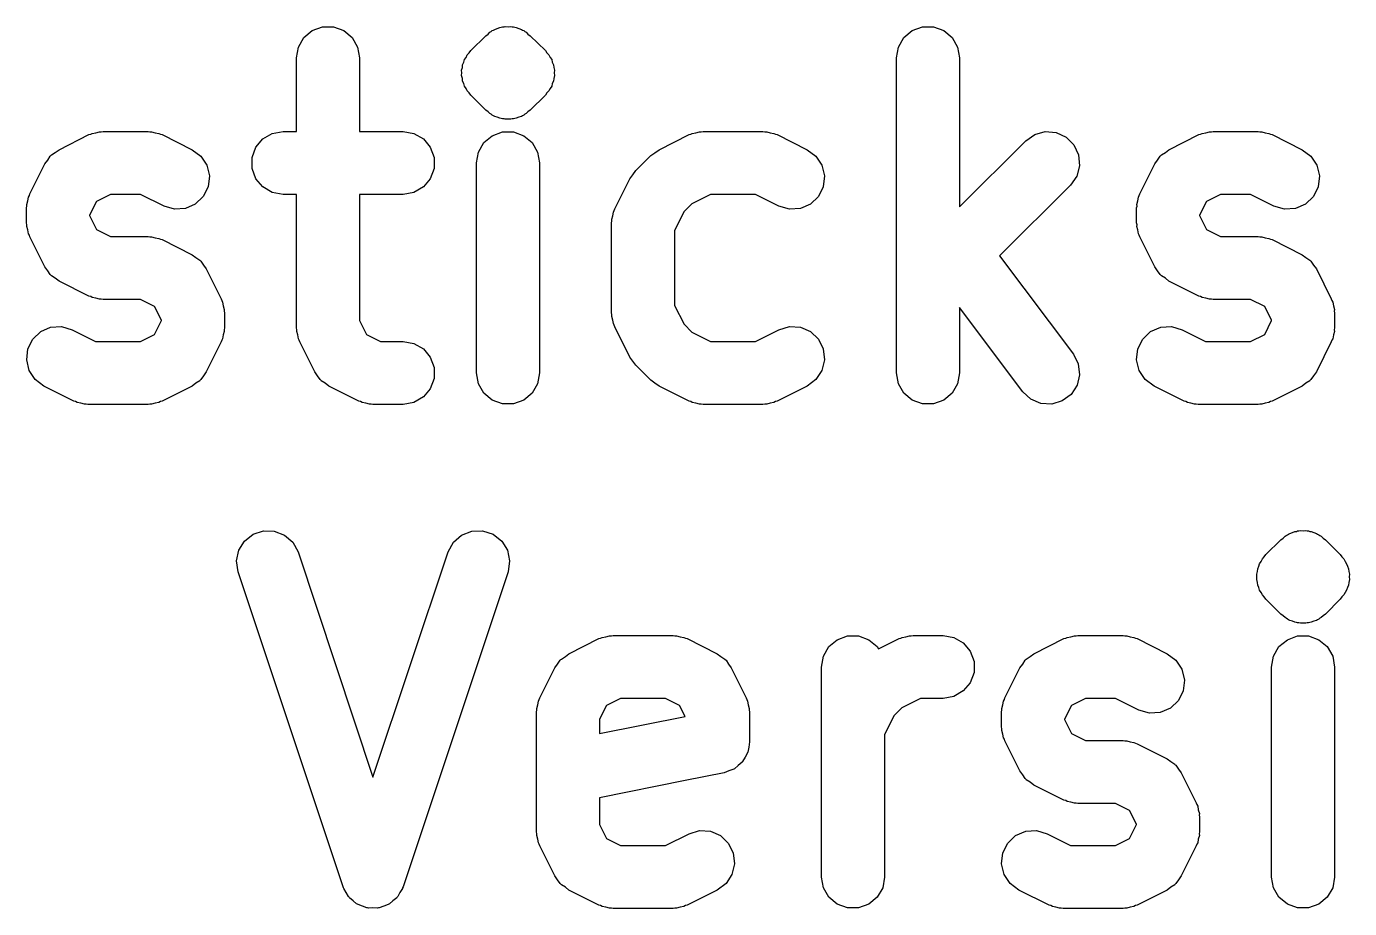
# Model space of a CAD drawing. Extents: x 94.7 to 182.4, y -163.6 to -70.2.
# Drawn here: x 129.16 to 135.46, y -155.73 to -151.53 of the extents above; entities that cross this region are included whole.
import ezdxf

# ---------------------------------------------------------------- set-up
doc = ezdxf.new("R2010")
doc.units = 0
doc.header["$MEASUREMENT"] = 0
doc.layers.add('BLACK', color=7, linetype='CONTINUOUS')

msp = doc.modelspace()

# ---------------------------------------------------------------- linework, layer by layer
at = {"layer": 'Black'}
for p, q in [((130.485, -151.582), (130.525, -151.549)), ((130.525, -151.549), (130.574, -151.531)), ((130.574, -151.531), (130.626, -151.531)), ((130.626, -151.531), (130.675, -151.549)), ((130.675, -151.549), (130.715, -151.582)), ((131.28, -151.644), (131.351, -151.573)), ((131.351, -151.573), (131.362, -151.565)), ((131.362, -151.565), (131.371, -151.556)), ((131.371, -151.556), (131.377, -151.553)), ((131.377, -151.553), (131.382, -151.549)), ((131.382, -151.549), (131.388, -151.546)), ((131.388, -151.546), (131.394, -151.543)), ((131.394, -151.543), (131.406, -151.539)), ((131.406, -151.539), (131.418, -151.534)), ((131.418, -151.534), (131.425, -151.533)), ((131.425, -151.533), (131.431, -151.531)), ((131.431, -151.531), (131.438, -151.531)), ((131.438, -151.531), (131.444, -151.529)), ((131.444, -151.529), (131.457, -151.53)), ((131.457, -151.53), (131.47, -151.529)), ((131.47, -151.529), (131.477, -151.531)), ((131.477, -151.531), (131.483, -151.531)), ((131.483, -151.531), (131.489, -151.533)), ((131.489, -151.533), (131.496, -151.534)), ((131.496, -151.534), (131.508, -151.539)), ((131.508, -151.539), (131.521, -151.543)), ((131.521, -151.543), (131.526, -151.546)), ((131.526, -151.546), (131.532, -151.549)), ((131.532, -151.549), (131.537, -151.553)), ((131.537, -151.553), (131.543, -151.556)), ((131.543, -151.556), (131.552, -151.565)), ((131.552, -151.565), (131.563, -151.573)), ((131.563, -151.573), (131.635, -151.644)), ((133.342, -151.582), (133.382, -151.549)), ((133.382, -151.549), (133.431, -151.531)), ((133.431, -151.531), (133.483, -151.531)), ((133.483, -151.531), (133.532, -151.549)), ((133.532, -151.549), (133.572, -151.582)), ((130.45, -151.679), (130.459, -151.627)), ((130.459, -151.627), (130.485, -151.582)), ((130.715, -151.582), (130.741, -151.627)), ((130.741, -151.627), (130.75, -151.679)), ((133.307, -151.679), (133.316, -151.627)), ((133.316, -151.627), (133.342, -151.582)), ((133.572, -151.582), (133.598, -151.627)), ((133.598, -151.627), (133.607, -151.679)), ((130.45, -152.029), (130.45, -151.679)), ((130.75, -151.679), (130.75, -152.029)), ((131.241, -151.711), (131.246, -151.699)), ((131.246, -151.699), (131.25, -151.687)), ((131.25, -151.687), (131.257, -151.676)), ((131.257, -151.676), (131.263, -151.664)), ((131.263, -151.664), (131.272, -151.655)), ((131.272, -151.655), (131.28, -151.644)), ((131.635, -151.644), (131.642, -151.655)), ((131.642, -151.655), (131.651, -151.664)), ((131.651, -151.664), (131.657, -151.676)), ((131.657, -151.676), (131.665, -151.687)), ((131.665, -151.687), (131.668, -151.699)), ((131.668, -151.699), (131.673, -151.711)), ((133.307, -153.179), (133.307, -151.679)), ((133.607, -151.679), (133.607, -152.388)), ((131.236, -151.737), (131.24, -151.724)), ((131.237, -151.75), (131.236, -151.737)), ((131.236, -151.763), (131.237, -151.75)), ((131.24, -151.776), (131.236, -151.763)), ((131.24, -151.724), (131.241, -151.711)), ((131.673, -151.711), (131.675, -151.724)), ((131.675, -151.724), (131.678, -151.737)), ((131.678, -151.763), (131.675, -151.776)), ((131.678, -151.737), (131.677, -151.75)), ((131.677, -151.75), (131.678, -151.763)), ((131.241, -151.789), (131.24, -151.776)), ((131.246, -151.801), (131.241, -151.789)), ((131.25, -151.813), (131.246, -151.801)), ((131.257, -151.824), (131.25, -151.813)), ((131.263, -151.836), (131.257, -151.824)), ((131.657, -151.824), (131.651, -151.836)), ((131.665, -151.813), (131.657, -151.824)), ((131.668, -151.801), (131.665, -151.813)), ((131.673, -151.789), (131.668, -151.801)), ((131.675, -151.776), (131.673, -151.789)), ((131.272, -151.845), (131.263, -151.836)), ((131.28, -151.856), (131.272, -151.845)), ((131.351, -151.927), (131.28, -151.856)), ((131.635, -151.856), (131.563, -151.927)), ((131.642, -151.845), (131.635, -151.856)), ((131.651, -151.836), (131.642, -151.845)), ((131.362, -151.935), (131.351, -151.927)), ((131.371, -151.944), (131.362, -151.935)), ((131.377, -151.947), (131.371, -151.944)), ((131.382, -151.951), (131.377, -151.947)), ((131.388, -151.954), (131.382, -151.951)), ((131.394, -151.957), (131.388, -151.954)), ((131.526, -151.954), (131.521, -151.957)), ((131.532, -151.951), (131.526, -151.954)), ((131.537, -151.947), (131.532, -151.951)), ((131.543, -151.944), (131.537, -151.947)), ((131.552, -151.935), (131.543, -151.944)), ((131.563, -151.927), (131.552, -151.935)), ((131.406, -151.961), (131.394, -151.957)), ((131.418, -151.966), (131.406, -151.961)), ((131.425, -151.967), (131.418, -151.966)), ((131.431, -151.969), (131.425, -151.967)), ((131.438, -151.969), (131.431, -151.969)), ((131.444, -151.971), (131.438, -151.969)), ((131.457, -151.97), (131.444, -151.971)), ((131.47, -151.971), (131.457, -151.97)), ((131.477, -151.969), (131.47, -151.971)), ((131.483, -151.969), (131.477, -151.969)), ((131.489, -151.967), (131.483, -151.969)), ((131.496, -151.966), (131.489, -151.967)), ((131.508, -151.961), (131.496, -151.966)), ((131.521, -151.957), (131.508, -151.961)), ((129.319, -152.116), (129.461, -152.044)), ((129.461, -152.044), (129.47, -152.042)), ((129.47, -152.042), (129.477, -152.038)), ((129.477, -152.038), (129.495, -152.035)), ((129.495, -152.035), (129.511, -152.03)), ((129.511, -152.03), (129.52, -152.03)), ((129.52, -152.03), (129.529, -152.029)), ((129.529, -152.029), (129.743, -152.029)), ((129.743, -152.029), (129.751, -152.03)), ((129.751, -152.03), (129.76, -152.03)), ((129.76, -152.03), (129.777, -152.035)), ((129.777, -152.035), (129.794, -152.038)), ((129.794, -152.038), (129.802, -152.042)), ((129.802, -152.042), (129.81, -152.044)), ((129.81, -152.044), (129.953, -152.116)), ((130.256, -152.104), (130.289, -152.064)), ((130.289, -152.064), (130.334, -152.038)), ((130.334, -152.038), (130.386, -152.029)), ((130.386, -152.029), (130.45, -152.029)), ((130.75, -152.029), (130.957, -152.029)), ((130.957, -152.029), (131.008, -152.038)), ((131.008, -152.038), (131.054, -152.064)), ((131.054, -152.064), (131.087, -152.104)), ((131.316, -152.127), (131.342, -152.082)), ((131.342, -152.082), (131.382, -152.049)), ((131.382, -152.049), (131.431, -152.031)), ((131.431, -152.031), (131.483, -152.031)), ((131.483, -152.031), (131.532, -152.049)), ((131.532, -152.049), (131.572, -152.082)), ((131.572, -152.082), (131.598, -152.127)), ((132.176, -152.116), (132.319, -152.044)), ((132.319, -152.044), (132.327, -152.042)), ((132.327, -152.042), (132.334, -152.038)), ((132.334, -152.038), (132.352, -152.035)), ((132.352, -152.035), (132.369, -152.03)), ((132.369, -152.03), (132.377, -152.03)), ((132.377, -152.03), (132.386, -152.029)), ((132.386, -152.029), (132.671, -152.029)), ((132.671, -152.029), (132.68, -152.03)), ((132.68, -152.03), (132.689, -152.03)), ((132.689, -152.03), (132.705, -152.035)), ((132.705, -152.035), (132.723, -152.038)), ((132.723, -152.038), (132.73, -152.042)), ((132.73, -152.042), (132.739, -152.044)), ((132.739, -152.044), (132.881, -152.116)), ((133.607, -152.388), (133.923, -152.073)), ((133.923, -152.073), (133.965, -152.043)), ((133.965, -152.043), (134.015, -152.029)), ((134.015, -152.029), (134.067, -152.034)), ((134.067, -152.034), (134.115, -152.056)), ((134.115, -152.056), (134.151, -152.093)), ((134.604, -152.116), (134.747, -152.044)), ((134.747, -152.044), (134.755, -152.042)), ((134.755, -152.042), (134.763, -152.038)), ((134.763, -152.038), (134.78, -152.035)), ((134.78, -152.035), (134.797, -152.03)), ((134.797, -152.03), (134.806, -152.03)), ((134.806, -152.03), (134.814, -152.029)), ((134.814, -152.029), (135.029, -152.029)), ((135.029, -152.029), (135.037, -152.03)), ((135.037, -152.03), (135.046, -152.03)), ((135.046, -152.03), (135.063, -152.035)), ((135.063, -152.035), (135.08, -152.038)), ((135.08, -152.038), (135.087, -152.042)), ((135.087, -152.042), (135.096, -152.044)), ((135.096, -152.044), (135.239, -152.116)), ((129.277, -152.147), (129.28, -152.144)), ((129.28, -152.144), (129.283, -152.141)), ((129.283, -152.141), (129.301, -152.129)), ((129.301, -152.129), (129.319, -152.116)), ((129.953, -152.116), (129.995, -152.147)), ((130.238, -152.153), (130.256, -152.104)), ((131.087, -152.104), (131.105, -152.153)), ((131.307, -152.179), (131.316, -152.127)), ((131.598, -152.127), (131.607, -152.179)), ((132.065, -152.215), (132.137, -152.144)), ((132.137, -152.144), (132.156, -152.13)), ((132.156, -152.13), (132.176, -152.116)), ((132.881, -152.116), (132.923, -152.147)), ((134.151, -152.093), (134.173, -152.14)), ((134.173, -152.14), (134.178, -152.192)), ((134.563, -152.147), (134.566, -152.144)), ((134.566, -152.144), (134.568, -152.141)), ((134.568, -152.141), (134.587, -152.129)), ((134.587, -152.129), (134.604, -152.116)), ((135.239, -152.116), (135.28, -152.147)), ((129.18, -152.326), (129.252, -152.183)), ((129.252, -152.183), (129.265, -152.165)), ((129.265, -152.165), (129.277, -152.147)), ((129.995, -152.147), (130.023, -152.19)), ((130.023, -152.19), (130.035, -152.241)), ((130.238, -152.205), (130.238, -152.153)), ((130.256, -152.254), (130.238, -152.205)), ((131.105, -152.205), (131.087, -152.254)), ((131.105, -152.153), (131.105, -152.205)), ((131.307, -153.179), (131.307, -152.179)), ((131.607, -152.179), (131.607, -153.179)), ((132.923, -152.147), (132.952, -152.19)), ((132.952, -152.19), (132.964, -152.241)), ((134.178, -152.192), (134.165, -152.242)), ((134.466, -152.326), (134.537, -152.183)), ((134.537, -152.183), (134.55, -152.165)), ((134.55, -152.165), (134.563, -152.147)), ((135.28, -152.147), (135.309, -152.19)), ((135.309, -152.19), (135.321, -152.241)), ((130.035, -152.241), (130.029, -152.293)), ((130.289, -152.293), (130.256, -152.254)), ((131.087, -152.254), (131.054, -152.293)), ((131.966, -152.397), (132.037, -152.254)), ((132.037, -152.254), (132.052, -152.235)), ((132.052, -152.235), (132.065, -152.215)), ((132.964, -152.241), (132.958, -152.293)), ((134.165, -152.242), (134.135, -152.285)), ((135.321, -152.241), (135.315, -152.293)), ((129.173, -152.342), (129.178, -152.334)), ((129.178, -152.334), (129.18, -152.326)), ((129.564, -152.329), (129.498, -152.362)), ((129.707, -152.329), (129.564, -152.329)), ((129.819, -152.384), (129.707, -152.329)), ((130.029, -152.293), (130.006, -152.339)), ((130.334, -152.32), (130.289, -152.293)), ((130.386, -152.329), (130.334, -152.32)), ((130.45, -152.329), (130.386, -152.329)), ((130.45, -152.964), (130.45, -152.329)), ((130.957, -152.329), (130.75, -152.329)), ((130.75, -152.329), (130.75, -152.929)), ((131.008, -152.32), (130.957, -152.329)), ((131.054, -152.293), (131.008, -152.32)), ((132.421, -152.329), (132.332, -152.373)), ((132.636, -152.329), (132.421, -152.329)), ((132.747, -152.384), (132.636, -152.329)), ((132.958, -152.293), (132.935, -152.339)), ((134.135, -152.285), (133.798, -152.621)), ((134.459, -152.342), (134.463, -152.334)), ((134.463, -152.334), (134.466, -152.326)), ((134.85, -152.329), (134.783, -152.362)), ((134.993, -152.329), (134.85, -152.329)), ((135.104, -152.384), (134.993, -152.329)), ((135.315, -152.293), (135.292, -152.339)), ((129.164, -152.393), (129.166, -152.384)), ((129.164, -152.464), (129.164, -152.393)), ((129.165, -152.376), (129.17, -152.359)), ((129.166, -152.384), (129.165, -152.376)), ((129.17, -152.359), (129.173, -152.342)), ((129.498, -152.362), (129.464, -152.428)), ((129.869, -152.399), (129.819, -152.384)), ((129.921, -152.396), (129.869, -152.399)), ((129.968, -152.375), (129.921, -152.396)), ((130.006, -152.339), (129.968, -152.375)), ((131.963, -152.405), (131.966, -152.397)), ((132.332, -152.373), (132.295, -152.41)), ((132.797, -152.399), (132.747, -152.384)), ((132.849, -152.396), (132.797, -152.399)), ((132.897, -152.375), (132.849, -152.396)), ((132.935, -152.339), (132.897, -152.375)), ((134.45, -152.393), (134.452, -152.384)), ((134.45, -152.464), (134.45, -152.393)), ((134.451, -152.376), (134.456, -152.359)), ((134.452, -152.384), (134.451, -152.376)), ((134.456, -152.359), (134.459, -152.342)), ((134.783, -152.362), (134.75, -152.428)), ((135.154, -152.399), (135.104, -152.384)), ((135.206, -152.396), (135.154, -152.399)), ((135.254, -152.375), (135.206, -152.396)), ((135.292, -152.339), (135.254, -152.375)), ((129.464, -152.428), (129.464, -152.429)), ((129.464, -152.429), (129.498, -152.495)), ((131.95, -152.464), (131.952, -152.456)), ((131.951, -152.447), (131.956, -152.43)), ((131.952, -152.456), (131.951, -152.447)), ((131.956, -152.43), (131.959, -152.413)), ((131.959, -152.413), (131.963, -152.405)), ((132.295, -152.41), (132.25, -152.5)), ((134.75, -152.428), (134.75, -152.429)), ((134.75, -152.429), (134.783, -152.495)), ((129.166, -152.473), (129.164, -152.464)), ((129.165, -152.481), (129.166, -152.473)), ((129.17, -152.498), (129.165, -152.481)), ((129.173, -152.516), (129.17, -152.498)), ((129.178, -152.523), (129.173, -152.516)), ((129.18, -152.531), (129.178, -152.523)), ((129.498, -152.495), (129.564, -152.529)), ((131.95, -152.893), (131.95, -152.464)), ((132.25, -152.5), (132.25, -152.857)), ((134.452, -152.473), (134.45, -152.464)), ((134.451, -152.481), (134.452, -152.473)), ((134.456, -152.498), (134.451, -152.481)), ((134.459, -152.516), (134.456, -152.498)), ((134.463, -152.523), (134.459, -152.516)), ((134.466, -152.531), (134.463, -152.523)), ((134.783, -152.495), (134.85, -152.529)), ((129.252, -152.674), (129.18, -152.531)), ((129.564, -152.529), (129.743, -152.529)), ((129.743, -152.529), (129.751, -152.53)), ((129.751, -152.53), (129.76, -152.53)), ((129.76, -152.53), (129.777, -152.535)), ((129.777, -152.535), (129.794, -152.538)), ((129.794, -152.538), (129.802, -152.542)), ((129.802, -152.542), (129.81, -152.544)), ((129.81, -152.544), (129.953, -152.616)), ((134.537, -152.674), (134.466, -152.531)), ((134.85, -152.529), (135.029, -152.529)), ((135.029, -152.529), (135.037, -152.53)), ((135.037, -152.53), (135.046, -152.53)), ((135.046, -152.53), (135.063, -152.535)), ((135.063, -152.535), (135.08, -152.538)), ((135.08, -152.538), (135.087, -152.542)), ((135.087, -152.542), (135.096, -152.544)), ((135.096, -152.544), (135.239, -152.616)), ((129.953, -152.616), (129.97, -152.629)), ((129.97, -152.629), (129.989, -152.641)), ((129.989, -152.641), (129.991, -152.644)), ((129.991, -152.644), (129.995, -152.647)), ((129.995, -152.647), (130.007, -152.665)), ((133.798, -152.621), (134.149, -153.089)), ((135.239, -152.616), (135.256, -152.629)), ((135.256, -152.629), (135.275, -152.641)), ((135.275, -152.641), (135.277, -152.644)), ((135.277, -152.644), (135.28, -152.647)), ((135.28, -152.647), (135.292, -152.665)), ((129.265, -152.692), (129.252, -152.674)), ((129.277, -152.71), (129.265, -152.692)), ((129.28, -152.713), (129.277, -152.71)), ((130.007, -152.665), (130.02, -152.683)), ((130.02, -152.683), (130.091, -152.826)), ((134.55, -152.692), (134.537, -152.674)), ((134.563, -152.71), (134.55, -152.692)), ((134.566, -152.713), (134.563, -152.71)), ((135.292, -152.665), (135.306, -152.683)), ((135.306, -152.683), (135.377, -152.826)), ((129.283, -152.716), (129.28, -152.713)), ((129.301, -152.728), (129.283, -152.716)), ((129.319, -152.741), (129.301, -152.728)), ((129.461, -152.813), (129.319, -152.741)), ((134.568, -152.716), (134.566, -152.713)), ((134.587, -152.728), (134.568, -152.716)), ((134.604, -152.741), (134.587, -152.728)), ((134.747, -152.813), (134.604, -152.741)), ((129.47, -152.815), (129.461, -152.813)), ((129.477, -152.82), (129.47, -152.815)), ((129.495, -152.823), (129.477, -152.82)), ((129.511, -152.828), (129.495, -152.823)), ((129.52, -152.827), (129.511, -152.828)), ((129.529, -152.829), (129.52, -152.827)), ((129.707, -152.829), (129.529, -152.829)), ((129.774, -152.862), (129.707, -152.829)), ((130.091, -152.826), (130.094, -152.834)), ((130.094, -152.834), (130.098, -152.842)), ((134.755, -152.815), (134.747, -152.813)), ((134.763, -152.82), (134.755, -152.815)), ((134.78, -152.823), (134.763, -152.82)), ((134.797, -152.828), (134.78, -152.823)), ((134.806, -152.827), (134.797, -152.828)), ((134.814, -152.829), (134.806, -152.827)), ((134.993, -152.829), (134.814, -152.829)), ((135.06, -152.862), (134.993, -152.829)), ((135.377, -152.826), (135.379, -152.834)), ((135.379, -152.834), (135.384, -152.842)), ((129.807, -152.928), (129.774, -152.862)), ((130.098, -152.842), (130.101, -152.859)), ((130.101, -152.859), (130.106, -152.876)), ((130.106, -152.876), (130.106, -152.884)), ((130.106, -152.884), (130.107, -152.893)), ((130.107, -152.893), (130.107, -152.964)), ((131.952, -152.901), (131.95, -152.893)), ((131.951, -152.91), (131.952, -152.901)), ((132.25, -152.857), (132.295, -152.947)), ((133.909, -153.269), (133.607, -152.867)), ((133.607, -152.867), (133.607, -153.179)), ((135.093, -152.928), (135.06, -152.862)), ((135.384, -152.842), (135.387, -152.859)), ((135.387, -152.859), (135.392, -152.876)), ((135.392, -152.876), (135.391, -152.884)), ((135.391, -152.884), (135.393, -152.893)), ((135.393, -152.893), (135.393, -152.964)), ((129.232, -152.982), (129.279, -152.961)), ((129.279, -152.961), (129.331, -152.958)), ((129.331, -152.958), (129.381, -152.973)), ((129.774, -152.995), (129.807, -152.929)), ((129.807, -152.929), (129.807, -152.928)), ((130.107, -152.964), (130.106, -152.973)), ((130.452, -152.973), (130.45, -152.964)), ((130.75, -152.929), (130.783, -152.995)), ((131.956, -152.927), (131.951, -152.91)), ((131.959, -152.944), (131.956, -152.927)), ((131.963, -152.952), (131.959, -152.944)), ((131.966, -152.96), (131.963, -152.952)), ((132.037, -153.103), (131.966, -152.96)), ((132.295, -152.947), (132.332, -152.984)), ((132.747, -152.973), (132.797, -152.958)), ((132.797, -152.958), (132.849, -152.961)), ((132.849, -152.961), (132.897, -152.982)), ((134.517, -152.982), (134.565, -152.961)), ((134.565, -152.961), (134.617, -152.958)), ((134.617, -152.958), (134.667, -152.973)), ((135.06, -152.995), (135.093, -152.929)), ((135.093, -152.929), (135.093, -152.928)), ((135.393, -152.964), (135.391, -152.973)), ((129.171, -153.064), (129.194, -153.018)), ((129.194, -153.018), (129.232, -152.982)), ((129.381, -152.973), (129.493, -153.029)), ((129.707, -153.029), (129.774, -152.995)), ((130.094, -153.023), (130.091, -153.031)), ((130.098, -153.016), (130.094, -153.023)), ((130.101, -152.998), (130.098, -153.016)), ((130.106, -152.981), (130.101, -152.998)), ((130.106, -152.973), (130.106, -152.981)), ((130.451, -152.981), (130.452, -152.973)), ((130.456, -152.998), (130.451, -152.981)), ((130.459, -153.016), (130.456, -152.998)), ((130.463, -153.023), (130.459, -153.016)), ((130.466, -153.031), (130.463, -153.023)), ((130.783, -152.995), (130.85, -153.029)), ((132.332, -152.984), (132.421, -153.029)), ((132.636, -153.029), (132.747, -152.973)), ((132.897, -152.982), (132.935, -153.018)), ((132.935, -153.018), (132.958, -153.064)), ((134.456, -153.064), (134.48, -153.018)), ((134.48, -153.018), (134.517, -152.982)), ((134.667, -152.973), (134.778, -153.029)), ((134.993, -153.029), (135.06, -152.995)), ((135.379, -153.023), (135.377, -153.031)), ((135.384, -153.016), (135.379, -153.023)), ((135.387, -152.998), (135.384, -153.016)), ((135.392, -152.981), (135.387, -152.998)), ((135.391, -152.973), (135.392, -152.981)), ((129.165, -153.116), (129.171, -153.064)), ((129.493, -153.029), (129.707, -153.029)), ((130.091, -153.031), (130.02, -153.174)), ((130.537, -153.174), (130.466, -153.031)), ((130.85, -153.029), (130.957, -153.029)), ((130.957, -153.029), (131.008, -153.038)), ((131.008, -153.038), (131.054, -153.064)), ((131.054, -153.064), (131.087, -153.104)), ((132.421, -153.029), (132.636, -153.029)), ((132.958, -153.064), (132.964, -153.116)), ((134.149, -153.089), (134.172, -153.135)), ((134.45, -153.116), (134.456, -153.064)), ((134.778, -153.029), (134.993, -153.029)), ((135.377, -153.031), (135.306, -153.174)), ((129.177, -153.167), (129.165, -153.116)), ((131.087, -153.104), (131.105, -153.153)), ((131.105, -153.153), (131.105, -153.205)), ((132.052, -153.122), (132.037, -153.103)), ((132.065, -153.142), (132.052, -153.122)), ((132.137, -153.213), (132.065, -153.142)), ((132.964, -153.116), (132.952, -153.167)), ((134.172, -153.135), (134.178, -153.187)), ((134.462, -153.167), (134.45, -153.116)), ((129.205, -153.21), (129.177, -153.167)), ((129.247, -153.241), (129.205, -153.21)), ((129.989, -153.216), (129.97, -153.228)), ((129.991, -153.213), (129.989, -153.216)), ((129.995, -153.21), (129.991, -153.213)), ((130.007, -153.192), (129.995, -153.21)), ((130.02, -153.174), (130.007, -153.192)), ((130.55, -153.192), (130.537, -153.174)), ((130.563, -153.21), (130.55, -153.192)), ((130.566, -153.213), (130.563, -153.21)), ((130.568, -153.216), (130.566, -153.213)), ((130.587, -153.228), (130.568, -153.216)), ((131.105, -153.205), (131.087, -153.254)), ((131.316, -153.23), (131.307, -153.179)), ((131.607, -153.179), (131.598, -153.23)), ((132.156, -153.227), (132.137, -153.213)), ((132.923, -153.21), (132.881, -153.241)), ((132.952, -153.167), (132.923, -153.21)), ((133.316, -153.23), (133.307, -153.179)), ((133.607, -153.179), (133.598, -153.23)), ((134.178, -153.187), (134.167, -153.237)), ((134.491, -153.21), (134.462, -153.167)), ((134.533, -153.241), (134.491, -153.21)), ((135.275, -153.216), (135.256, -153.228)), ((135.277, -153.213), (135.275, -153.216)), ((135.28, -153.21), (135.277, -153.213)), ((135.292, -153.192), (135.28, -153.21)), ((135.306, -153.174), (135.292, -153.192)), ((129.39, -153.313), (129.247, -153.241)), ((129.953, -153.241), (129.81, -153.313)), ((129.97, -153.228), (129.953, -153.241)), ((130.604, -153.241), (130.587, -153.228)), ((130.747, -153.313), (130.604, -153.241)), ((131.087, -153.254), (131.054, -153.293)), ((131.342, -153.275), (131.316, -153.23)), ((131.382, -153.308), (131.342, -153.275)), ((131.572, -153.275), (131.532, -153.308)), ((131.598, -153.23), (131.572, -153.275)), ((132.176, -153.241), (132.156, -153.227)), ((132.319, -153.313), (132.176, -153.241)), ((132.881, -153.241), (132.739, -153.313)), ((133.342, -153.275), (133.316, -153.23)), ((133.382, -153.308), (133.342, -153.275)), ((133.572, -153.275), (133.532, -153.308)), ((133.598, -153.23), (133.572, -153.275)), ((133.947, -153.304), (133.909, -153.269)), ((134.167, -153.237), (134.138, -153.281)), ((134.676, -153.313), (134.533, -153.241)), ((135.239, -153.241), (135.096, -153.313)), ((135.256, -153.228), (135.239, -153.241)), ((129.398, -153.315), (129.39, -153.313)), ((129.406, -153.32), (129.398, -153.315)), ((129.423, -153.323), (129.406, -153.32)), ((129.44, -153.328), (129.423, -153.323)), ((129.449, -153.327), (129.44, -153.328)), ((129.457, -153.329), (129.449, -153.327)), ((129.743, -153.329), (129.457, -153.329)), ((129.751, -153.327), (129.743, -153.329)), ((129.76, -153.328), (129.751, -153.327)), ((129.777, -153.323), (129.76, -153.328)), ((129.794, -153.32), (129.777, -153.323)), ((129.802, -153.315), (129.794, -153.32)), ((129.81, -153.313), (129.802, -153.315)), ((130.755, -153.315), (130.747, -153.313)), ((130.763, -153.32), (130.755, -153.315)), ((130.78, -153.323), (130.763, -153.32)), ((130.797, -153.328), (130.78, -153.323)), ((130.806, -153.327), (130.797, -153.328)), ((130.814, -153.329), (130.806, -153.327)), ((130.957, -153.329), (130.814, -153.329)), ((131.008, -153.32), (130.957, -153.329)), ((131.054, -153.293), (131.008, -153.32)), ((131.431, -153.326), (131.382, -153.308)), ((131.483, -153.326), (131.431, -153.326)), ((131.532, -153.308), (131.483, -153.326)), ((132.327, -153.315), (132.319, -153.313)), ((132.334, -153.32), (132.327, -153.315)), ((132.352, -153.323), (132.334, -153.32)), ((132.369, -153.328), (132.352, -153.323)), ((132.377, -153.327), (132.369, -153.328)), ((132.386, -153.329), (132.377, -153.327)), ((132.671, -153.329), (132.386, -153.329)), ((132.68, -153.327), (132.671, -153.329)), ((132.689, -153.328), (132.68, -153.327)), ((132.705, -153.323), (132.689, -153.328)), ((132.723, -153.32), (132.705, -153.323)), ((132.73, -153.315), (132.723, -153.32)), ((132.739, -153.313), (132.73, -153.315)), ((133.431, -153.326), (133.382, -153.308)), ((133.483, -153.326), (133.431, -153.326)), ((133.532, -153.308), (133.483, -153.326)), ((133.994, -153.325), (133.947, -153.304)), ((134.047, -153.327), (133.994, -153.325)), ((134.096, -153.312), (134.047, -153.327)), ((134.138, -153.281), (134.096, -153.312)), ((134.684, -153.315), (134.676, -153.313)), ((134.692, -153.32), (134.684, -153.315)), ((134.709, -153.323), (134.692, -153.32)), ((134.726, -153.328), (134.709, -153.323)), ((134.734, -153.327), (134.726, -153.328)), ((134.743, -153.329), (134.734, -153.327)), ((135.029, -153.329), (134.743, -153.329)), ((135.037, -153.327), (135.029, -153.329)), ((135.046, -153.328), (135.037, -153.327)), ((135.063, -153.323), (135.046, -153.328)), ((135.08, -153.32), (135.063, -153.323)), ((135.087, -153.315), (135.08, -153.32)), ((135.096, -153.313), (135.087, -153.315)), ((130.202, -153.979), (130.243, -153.947)), ((130.243, -153.947), (130.292, -153.93)), ((130.292, -153.93), (130.344, -153.932)), ((130.344, -153.932), (130.393, -153.951)), ((130.393, -153.951), (130.432, -153.985)), ((131.197, -153.985), (131.236, -153.951)), ((131.236, -153.951), (131.284, -153.932)), ((131.284, -153.932), (131.336, -153.93)), ((131.336, -153.93), (131.386, -153.947)), ((131.386, -153.947), (131.427, -153.979)), ((135.137, -153.973), (135.148, -153.965)), ((135.148, -153.965), (135.157, -153.956)), ((135.157, -153.956), (135.163, -153.953)), ((135.163, -153.953), (135.168, -153.949)), ((135.168, -153.949), (135.174, -153.946)), ((135.174, -153.946), (135.179, -153.943)), ((135.179, -153.943), (135.192, -153.939)), ((135.192, -153.939), (135.204, -153.934)), ((135.204, -153.934), (135.211, -153.933)), ((135.211, -153.933), (135.217, -153.931)), ((135.217, -153.931), (135.223, -153.931)), ((135.223, -153.931), (135.23, -153.929)), ((135.23, -153.929), (135.243, -153.93)), ((135.243, -153.93), (135.256, -153.929)), ((135.256, -153.929), (135.262, -153.931)), ((135.262, -153.931), (135.269, -153.931)), ((135.269, -153.931), (135.275, -153.933)), ((135.275, -153.933), (135.282, -153.934)), ((135.282, -153.934), (135.294, -153.939)), ((135.294, -153.939), (135.306, -153.943)), ((135.306, -153.943), (135.312, -153.946)), ((135.312, -153.946), (135.318, -153.949)), ((135.318, -153.949), (135.323, -153.953)), ((135.323, -153.953), (135.329, -153.956)), ((135.329, -153.956), (135.338, -153.965)), ((135.338, -153.965), (135.349, -153.973)), ((130.164, -154.074), (130.175, -154.023)), ((130.175, -154.023), (130.202, -153.979)), ((130.432, -153.985), (130.457, -154.031)), ((130.457, -154.031), (130.814, -155.104)), ((130.814, -155.104), (131.172, -154.031)), ((131.172, -154.031), (131.197, -153.985)), ((131.427, -153.979), (131.454, -154.023)), ((131.454, -154.023), (131.464, -154.074)), ((135.065, -154.044), (135.137, -153.973)), ((135.349, -153.973), (135.42, -154.044)), ((130.172, -154.126), (130.164, -154.074)), ((131.464, -154.074), (131.457, -154.126)), ((135.032, -154.099), (135.035, -154.087)), ((135.035, -154.087), (135.043, -154.076)), ((135.043, -154.076), (135.049, -154.064)), ((135.049, -154.064), (135.058, -154.055)), ((135.058, -154.055), (135.065, -154.044)), ((135.42, -154.044), (135.428, -154.055)), ((135.428, -154.055), (135.437, -154.064)), ((135.437, -154.064), (135.443, -154.076)), ((135.443, -154.076), (135.45, -154.087)), ((135.45, -154.087), (135.454, -154.099)), ((130.672, -155.626), (130.172, -154.126)), ((131.457, -154.126), (130.957, -155.626)), ((135.022, -154.137), (135.025, -154.124)), ((135.023, -154.15), (135.022, -154.137)), ((135.022, -154.163), (135.023, -154.15)), ((135.025, -154.124), (135.027, -154.111)), ((135.027, -154.111), (135.032, -154.099)), ((135.454, -154.099), (135.459, -154.111)), ((135.459, -154.111), (135.46, -154.124)), ((135.46, -154.124), (135.464, -154.137)), ((135.464, -154.137), (135.463, -154.15)), ((135.463, -154.15), (135.464, -154.163)), ((135.025, -154.176), (135.022, -154.163)), ((135.027, -154.189), (135.025, -154.176)), ((135.032, -154.201), (135.027, -154.189)), ((135.035, -154.213), (135.032, -154.201)), ((135.043, -154.224), (135.035, -154.213)), ((135.049, -154.236), (135.043, -154.224)), ((135.443, -154.224), (135.437, -154.236)), ((135.45, -154.213), (135.443, -154.224)), ((135.454, -154.201), (135.45, -154.213)), ((135.459, -154.189), (135.454, -154.201)), ((135.46, -154.176), (135.459, -154.189)), ((135.464, -154.163), (135.46, -154.176)), ((135.058, -154.245), (135.049, -154.236)), ((135.065, -154.256), (135.058, -154.245)), ((135.137, -154.327), (135.065, -154.256)), ((135.42, -154.256), (135.349, -154.327)), ((135.428, -154.245), (135.42, -154.256)), ((135.437, -154.236), (135.428, -154.245)), ((135.148, -154.335), (135.137, -154.327)), ((135.157, -154.344), (135.148, -154.335)), ((135.163, -154.347), (135.157, -154.344)), ((135.168, -154.351), (135.163, -154.347)), ((135.323, -154.347), (135.318, -154.351)), ((135.329, -154.344), (135.323, -154.347)), ((135.338, -154.335), (135.329, -154.344)), ((135.349, -154.327), (135.338, -154.335)), ((135.174, -154.354), (135.168, -154.351)), ((135.179, -154.357), (135.174, -154.354)), ((135.192, -154.361), (135.179, -154.357)), ((135.204, -154.366), (135.192, -154.361)), ((135.211, -154.367), (135.204, -154.366)), ((135.217, -154.369), (135.211, -154.367)), ((135.223, -154.369), (135.217, -154.369)), ((135.23, -154.371), (135.223, -154.369)), ((135.243, -154.37), (135.23, -154.371)), ((135.256, -154.371), (135.243, -154.37)), ((135.262, -154.369), (135.256, -154.371)), ((135.269, -154.369), (135.262, -154.369)), ((135.275, -154.367), (135.269, -154.369)), ((135.282, -154.366), (135.275, -154.367)), ((135.294, -154.361), (135.282, -154.366)), ((135.306, -154.357), (135.294, -154.361)), ((135.312, -154.354), (135.306, -154.357)), ((135.318, -154.351), (135.312, -154.354)), ((131.747, -154.516), (131.89, -154.444)), ((131.89, -154.444), (131.898, -154.442)), ((131.898, -154.442), (131.906, -154.438)), ((131.906, -154.438), (131.923, -154.435)), ((131.923, -154.435), (131.94, -154.43)), ((131.94, -154.43), (131.949, -154.43)), ((131.949, -154.43), (131.957, -154.429)), ((131.957, -154.429), (132.243, -154.429)), ((132.243, -154.429), (132.251, -154.43)), ((132.251, -154.43), (132.26, -154.43)), ((132.26, -154.43), (132.277, -154.435)), ((132.277, -154.435), (132.294, -154.438)), ((132.294, -154.438), (132.302, -154.442)), ((132.302, -154.442), (132.31, -154.444)), ((132.31, -154.444), (132.453, -154.516)), ((132.985, -154.482), (133.025, -154.449)), ((133.025, -154.449), (133.074, -154.431)), ((133.074, -154.431), (133.126, -154.431)), ((133.126, -154.431), (133.175, -154.449)), ((133.175, -154.449), (133.215, -154.482)), ((133.221, -154.493), (133.319, -154.444)), ((133.319, -154.444), (133.327, -154.442)), ((133.327, -154.442), (133.334, -154.438)), ((133.334, -154.438), (133.352, -154.435)), ((133.352, -154.435), (133.369, -154.43)), ((133.369, -154.43), (133.377, -154.43)), ((133.377, -154.43), (133.386, -154.429)), ((133.386, -154.429), (133.529, -154.429)), ((133.529, -154.429), (133.58, -154.438)), ((133.58, -154.438), (133.625, -154.464)), ((133.625, -154.464), (133.658, -154.504)), ((133.961, -154.516), (134.104, -154.444)), ((134.104, -154.444), (134.113, -154.442)), ((134.113, -154.442), (134.12, -154.438)), ((134.12, -154.438), (134.137, -154.435)), ((134.137, -154.435), (134.154, -154.43)), ((134.154, -154.43), (134.163, -154.43)), ((134.163, -154.43), (134.171, -154.429)), ((134.171, -154.429), (134.386, -154.429)), ((134.386, -154.429), (134.394, -154.43)), ((134.394, -154.43), (134.403, -154.43)), ((134.403, -154.43), (134.42, -154.435)), ((134.42, -154.435), (134.437, -154.438)), ((134.437, -154.438), (134.445, -154.442)), ((134.445, -154.442), (134.453, -154.444)), ((134.453, -154.444), (134.596, -154.516)), ((135.128, -154.482), (135.168, -154.449)), ((135.168, -154.449), (135.217, -154.431)), ((135.217, -154.431), (135.269, -154.431)), ((135.269, -154.431), (135.318, -154.449)), ((135.318, -154.449), (135.358, -154.482)), ((131.711, -154.541), (131.73, -154.529)), ((131.73, -154.529), (131.747, -154.516)), ((132.453, -154.516), (132.47, -154.529)), ((132.47, -154.529), (132.489, -154.541)), ((132.95, -154.579), (132.959, -154.527)), ((132.959, -154.527), (132.985, -154.482)), ((133.215, -154.482), (133.221, -154.493)), ((133.658, -154.504), (133.676, -154.553)), ((133.925, -154.541), (133.944, -154.529)), ((133.944, -154.529), (133.961, -154.516)), ((134.596, -154.516), (134.637, -154.547)), ((135.093, -154.579), (135.102, -154.527)), ((135.102, -154.527), (135.128, -154.482)), ((135.358, -154.482), (135.384, -154.527)), ((135.384, -154.527), (135.393, -154.579)), ((131.609, -154.726), (131.68, -154.583)), ((131.68, -154.583), (131.693, -154.565)), ((131.693, -154.565), (131.705, -154.547)), ((131.705, -154.547), (131.709, -154.544)), ((131.709, -154.544), (131.711, -154.541)), ((132.489, -154.541), (132.491, -154.544)), ((132.491, -154.544), (132.495, -154.547)), ((132.495, -154.547), (132.507, -154.565)), ((132.507, -154.565), (132.52, -154.583)), ((132.52, -154.583), (132.591, -154.726)), ((132.95, -155.579), (132.95, -154.579)), ((133.676, -154.553), (133.676, -154.605)), ((133.823, -154.726), (133.894, -154.583)), ((133.894, -154.583), (133.908, -154.565)), ((133.908, -154.565), (133.92, -154.547)), ((133.92, -154.547), (133.923, -154.544)), ((133.923, -154.544), (133.925, -154.541)), ((134.637, -154.547), (134.666, -154.59)), ((134.666, -154.59), (134.678, -154.641)), ((135.093, -155.579), (135.093, -154.579)), ((135.393, -154.579), (135.393, -155.579)), ((133.658, -154.654), (133.625, -154.693)), ((133.676, -154.605), (133.658, -154.654)), ((134.678, -154.641), (134.672, -154.693)), ((131.606, -154.734), (131.609, -154.726)), ((132.591, -154.726), (132.594, -154.734)), ((133.58, -154.72), (133.529, -154.729)), ((133.625, -154.693), (133.58, -154.72)), ((133.821, -154.734), (133.823, -154.726)), ((134.672, -154.693), (134.649, -154.739)), ((131.593, -154.793), (131.594, -154.784)), ((131.594, -154.776), (131.599, -154.759)), ((131.594, -154.784), (131.594, -154.776)), ((131.599, -154.759), (131.602, -154.742)), ((131.602, -154.742), (131.606, -154.734)), ((131.926, -154.762), (131.893, -154.828)), ((131.993, -154.729), (131.926, -154.762)), ((132.207, -154.729), (131.993, -154.729)), ((132.274, -154.762), (132.207, -154.729)), ((132.3, -154.814), (132.274, -154.762)), ((132.594, -154.734), (132.598, -154.742)), ((132.598, -154.742), (132.601, -154.759)), ((132.601, -154.759), (132.606, -154.776)), ((132.606, -154.776), (132.606, -154.784)), ((132.606, -154.784), (132.607, -154.793)), ((133.332, -154.773), (133.295, -154.81)), ((133.421, -154.729), (133.332, -154.773)), ((133.529, -154.729), (133.421, -154.729)), ((133.807, -154.793), (133.809, -154.784)), ((133.808, -154.776), (133.813, -154.759)), ((133.809, -154.784), (133.808, -154.776)), ((133.813, -154.759), (133.816, -154.742)), ((133.816, -154.742), (133.821, -154.734)), ((134.14, -154.762), (134.107, -154.828)), ((134.207, -154.729), (134.14, -154.762)), ((134.35, -154.729), (134.207, -154.729)), ((134.461, -154.784), (134.35, -154.729)), ((134.511, -154.799), (134.461, -154.784)), ((134.611, -154.775), (134.563, -154.796)), ((134.649, -154.739), (134.611, -154.775)), ((131.593, -155.364), (131.593, -154.793)), ((131.893, -154.896), (132.3, -154.814)), ((131.893, -154.828), (131.893, -154.896)), ((132.607, -154.793), (132.607, -154.936)), ((133.295, -154.81), (133.25, -154.9)), ((133.807, -154.864), (133.807, -154.793)), ((134.107, -154.828), (134.107, -154.829)), ((134.107, -154.829), (134.14, -154.895)), ((134.563, -154.796), (134.511, -154.799)), ((133.25, -154.9), (133.25, -155.579)), ((133.809, -154.873), (133.807, -154.864)), ((133.808, -154.881), (133.809, -154.873)), ((133.813, -154.898), (133.808, -154.881)), ((133.816, -154.916), (133.813, -154.898)), ((133.821, -154.923), (133.816, -154.916)), ((134.14, -154.895), (134.207, -154.929)), ((132.603, -154.96), (132.599, -154.984)), ((132.607, -154.936), (132.603, -154.96)), ((133.823, -154.931), (133.821, -154.923)), ((133.894, -155.074), (133.823, -154.931)), ((134.207, -154.929), (134.386, -154.929)), ((134.386, -154.929), (134.394, -154.93)), ((134.394, -154.93), (134.403, -154.93)), ((134.403, -154.93), (134.42, -154.935)), ((134.42, -154.935), (134.437, -154.938)), ((134.437, -154.938), (134.445, -154.942)), ((134.445, -154.942), (134.453, -154.944)), ((134.453, -154.944), (134.596, -155.016)), ((132.572, -155.032), (132.553, -155.048)), ((132.573, -155.031), (132.572, -155.032)), ((132.574, -155.029), (132.573, -155.031)), ((132.586, -155.008), (132.574, -155.029)), ((132.598, -154.987), (132.586, -155.008)), ((132.599, -154.984), (132.598, -154.985)), ((132.598, -154.985), (132.598, -154.987)), ((134.596, -155.016), (134.613, -155.029)), ((134.613, -155.029), (134.632, -155.041)), ((134.632, -155.041), (134.634, -155.044)), ((132.487, -155.083), (132.3, -155.12)), ((132.509, -155.074), (132.487, -155.083)), ((132.532, -155.066), (132.509, -155.074)), ((132.533, -155.065), (132.532, -155.066)), ((132.535, -155.064), (132.533, -155.065)), ((132.553, -155.048), (132.535, -155.064)), ((133.908, -155.092), (133.894, -155.074)), ((133.92, -155.11), (133.908, -155.092)), ((134.634, -155.044), (134.637, -155.047)), ((134.637, -155.047), (134.65, -155.065)), ((134.65, -155.065), (134.663, -155.083)), ((134.663, -155.083), (134.734, -155.226)), ((132.3, -155.12), (131.893, -155.202)), ((133.923, -155.113), (133.92, -155.11)), ((133.925, -155.116), (133.923, -155.113)), ((133.944, -155.128), (133.925, -155.116)), ((133.961, -155.141), (133.944, -155.128)), ((134.104, -155.213), (133.961, -155.141)), ((131.893, -155.202), (131.893, -155.329)), ((134.113, -155.215), (134.104, -155.213)), ((134.12, -155.22), (134.113, -155.215)), ((134.137, -155.223), (134.12, -155.22)), ((134.154, -155.228), (134.137, -155.223)), ((134.163, -155.227), (134.154, -155.228)), ((134.171, -155.229), (134.163, -155.227)), ((134.35, -155.229), (134.171, -155.229)), ((134.417, -155.262), (134.35, -155.229)), ((134.734, -155.226), (134.737, -155.234)), ((134.45, -155.328), (134.417, -155.262)), ((134.737, -155.234), (134.741, -155.242)), ((134.741, -155.242), (134.744, -155.259)), ((134.744, -155.259), (134.749, -155.276)), ((134.749, -155.276), (134.748, -155.284)), ((134.748, -155.284), (134.75, -155.293)), ((134.75, -155.293), (134.75, -155.364)), ((131.893, -155.329), (131.926, -155.395)), ((132.319, -155.373), (132.369, -155.358)), ((132.369, -155.358), (132.421, -155.361)), ((133.922, -155.361), (133.974, -155.358)), ((133.974, -155.358), (134.024, -155.373)), ((134.417, -155.395), (134.45, -155.329)), ((134.45, -155.329), (134.45, -155.328)), ((131.594, -155.373), (131.593, -155.364)), ((131.594, -155.381), (131.594, -155.373)), ((131.599, -155.398), (131.594, -155.381)), ((131.602, -155.416), (131.599, -155.398)), ((131.606, -155.423), (131.602, -155.416)), ((131.926, -155.395), (131.993, -155.429)), ((132.207, -155.429), (132.319, -155.373)), ((132.421, -155.361), (132.468, -155.382)), ((132.468, -155.382), (132.506, -155.418)), ((132.506, -155.418), (132.529, -155.464)), ((133.813, -155.464), (133.837, -155.418)), ((133.837, -155.418), (133.874, -155.382)), ((133.874, -155.382), (133.922, -155.361)), ((134.024, -155.373), (134.135, -155.429)), ((134.35, -155.429), (134.417, -155.395)), ((134.741, -155.416), (134.737, -155.423)), ((134.744, -155.398), (134.741, -155.416)), ((134.749, -155.381), (134.744, -155.398)), ((134.75, -155.364), (134.748, -155.373)), ((134.748, -155.373), (134.749, -155.381)), ((131.609, -155.431), (131.606, -155.423)), ((131.68, -155.574), (131.609, -155.431)), ((131.993, -155.429), (132.207, -155.429)), ((132.529, -155.464), (132.535, -155.516)), ((133.807, -155.516), (133.813, -155.464)), ((134.135, -155.429), (134.35, -155.429)), ((134.734, -155.431), (134.663, -155.574)), ((134.737, -155.423), (134.734, -155.431)), ((132.535, -155.516), (132.523, -155.567)), ((133.82, -155.567), (133.807, -155.516)), ((131.693, -155.592), (131.68, -155.574)), ((131.705, -155.61), (131.693, -155.592)), ((131.709, -155.613), (131.705, -155.61)), ((132.495, -155.61), (132.453, -155.641)), ((132.523, -155.567), (132.495, -155.61)), ((132.959, -155.63), (132.95, -155.579)), ((133.25, -155.579), (133.241, -155.63)), ((133.848, -155.61), (133.82, -155.567)), ((133.89, -155.641), (133.848, -155.61)), ((134.637, -155.61), (134.634, -155.613)), ((134.65, -155.592), (134.637, -155.61)), ((134.663, -155.574), (134.65, -155.592)), ((135.102, -155.63), (135.093, -155.579)), ((135.393, -155.579), (135.384, -155.63)), ((130.674, -155.63), (130.672, -155.626)), ((130.675, -155.634), (130.674, -155.63)), ((130.686, -155.652), (130.675, -155.634)), ((130.697, -155.672), (130.686, -155.652)), ((130.7, -155.675), (130.697, -155.672)), ((130.932, -155.672), (130.929, -155.675)), ((130.942, -155.652), (130.932, -155.672)), ((130.954, -155.634), (130.942, -155.652)), ((130.955, -155.63), (130.954, -155.634)), ((130.957, -155.626), (130.955, -155.63)), ((131.711, -155.616), (131.709, -155.613)), ((131.73, -155.628), (131.711, -155.616)), ((131.747, -155.641), (131.73, -155.628)), ((131.89, -155.713), (131.747, -155.641)), ((132.453, -155.641), (132.31, -155.713)), ((132.985, -155.675), (132.959, -155.63)), ((133.241, -155.63), (133.215, -155.675)), ((134.033, -155.713), (133.89, -155.641)), ((134.596, -155.641), (134.453, -155.713)), ((134.613, -155.628), (134.596, -155.641)), ((134.632, -155.616), (134.613, -155.628)), ((134.634, -155.613), (134.632, -155.616)), ((135.128, -155.675), (135.102, -155.63)), ((135.384, -155.63), (135.358, -155.675)), ((130.702, -155.678), (130.7, -155.675)), ((130.719, -155.692), (130.702, -155.678)), ((130.736, -155.706), (130.719, -155.692)), ((130.74, -155.708), (130.736, -155.706)), ((130.743, -155.71), (130.74, -155.708)), ((130.764, -155.717), (130.743, -155.71)), ((130.784, -155.726), (130.764, -155.717)), ((130.788, -155.726), (130.784, -155.726)), ((130.792, -155.727), (130.788, -155.726)), ((130.814, -155.726), (130.792, -155.727)), ((130.836, -155.727), (130.814, -155.726)), ((130.84, -155.726), (130.836, -155.727)), ((130.844, -155.726), (130.84, -155.726)), ((130.865, -155.717), (130.844, -155.726)), ((130.886, -155.71), (130.865, -155.717)), ((130.889, -155.708), (130.886, -155.71)), ((130.893, -155.706), (130.889, -155.708)), ((130.909, -155.692), (130.893, -155.706)), ((130.927, -155.678), (130.909, -155.692)), ((130.929, -155.675), (130.927, -155.678)), ((131.898, -155.715), (131.89, -155.713)), ((131.906, -155.72), (131.898, -155.715)), ((131.923, -155.723), (131.906, -155.72)), ((131.94, -155.728), (131.923, -155.723)), ((131.949, -155.727), (131.94, -155.728)), ((131.957, -155.729), (131.949, -155.727)), ((132.243, -155.729), (131.957, -155.729)), ((132.251, -155.727), (132.243, -155.729)), ((132.26, -155.728), (132.251, -155.727)), ((132.277, -155.723), (132.26, -155.728)), ((132.294, -155.72), (132.277, -155.723)), ((132.302, -155.715), (132.294, -155.72)), ((132.31, -155.713), (132.302, -155.715)), ((133.025, -155.708), (132.985, -155.675)), ((133.074, -155.726), (133.025, -155.708)), ((133.126, -155.726), (133.074, -155.726)), ((133.175, -155.708), (133.126, -155.726)), ((133.215, -155.675), (133.175, -155.708)), ((134.041, -155.715), (134.033, -155.713)), ((134.049, -155.72), (134.041, -155.715)), ((134.066, -155.723), (134.049, -155.72)), ((134.083, -155.728), (134.066, -155.723)), ((134.091, -155.727), (134.083, -155.728)), ((134.1, -155.729), (134.091, -155.727)), ((134.386, -155.729), (134.1, -155.729)), ((134.394, -155.727), (134.386, -155.729)), ((134.403, -155.728), (134.394, -155.727)), ((134.42, -155.723), (134.403, -155.728)), ((134.437, -155.72), (134.42, -155.723)), ((134.445, -155.715), (134.437, -155.72)), ((134.453, -155.713), (134.445, -155.715)), ((135.168, -155.708), (135.128, -155.675)), ((135.217, -155.726), (135.168, -155.708)), ((135.269, -155.726), (135.217, -155.726)), ((135.318, -155.708), (135.269, -155.726)), ((135.358, -155.675), (135.318, -155.708))]:
    msp.add_line(p, q, dxfattribs=at)

doc.saveas('drawing.dxf')
